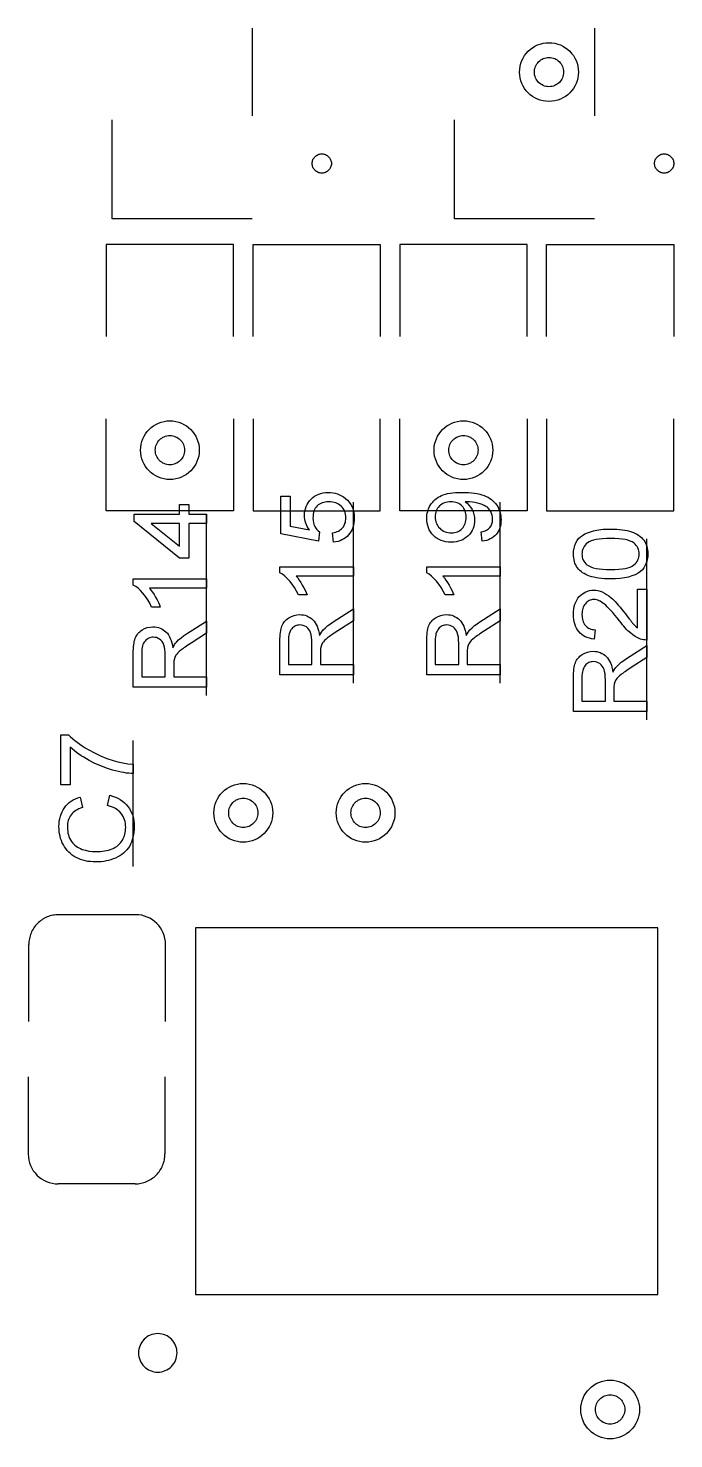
# Model space of a CAD drawing. Header units: millimetres. Extents: x -140 to 0, y -30 to 30.
# Drawn here: x -54.94 to -48.23, y -14.58 to 0.07 of the extents above; entities that cross this region are included whole.
import ezdxf

# ---------------------------------------------------------------- set-up
doc = ezdxf.new("R2010")
doc.units = ezdxf.units.MM
doc.linetypes.add('CENTERX2', pattern=[20.32, 12.7, -2.54, 2.54, -2.54])

msp = doc.modelspace()

# ---------------------------------------------------------------- linework, layer by layer
at = {"color": 7, "linetype": 'CENTERX2'}
for p, q in [((-52.614, 0.074), (-52.614, -0.836)), ((-49.058, 0.074), (-49.058, -0.836)), ((-54.066, -1.907), (-54.066, -0.876)), ((-50.51, -1.907), (-50.51, -0.876)), ((-52.614, -1.907), (-54.066, -1.907)), ((-49.058, -1.907), (-50.51, -1.907)), ((-52.806, -2.171), (-54.128, -2.171)), ((-54.128, -2.171), (-54.128, -3.13)), ((-52.806, -3.13), (-52.806, -2.171)), ((-52.604, -3.13), (-52.604, -2.171)), ((-52.604, -2.171), (-51.282, -2.171)), ((-51.282, -2.171), (-51.282, -3.13)), ((-49.758, -2.171), (-51.08, -2.171)), ((-51.08, -2.171), (-51.08, -3.13)), ((-49.758, -3.13), (-49.758, -2.171)), ((-49.556, -3.13), (-49.556, -2.171)), ((-49.556, -2.171), (-48.234, -2.171)), ((-48.234, -2.171), (-48.234, -3.13)), ((-54.128, -4.941), (-54.128, -3.982)), ((-52.806, -3.982), (-52.806, -4.941)), ((-52.604, -3.982), (-52.604, -4.941)), ((-51.282, -4.941), (-51.282, -3.982)), ((-51.08, -4.941), (-51.08, -3.982)), ((-49.758, -3.982), (-49.758, -4.941)), ((-49.556, -3.982), (-49.556, -4.941)), ((-48.234, -4.941), (-48.234, -3.982)), ((-52.806, -4.941), (-54.128, -4.941)), ((-53.086, -6.858), (-53.086, -4.977)), ((-52.604, -4.941), (-51.282, -4.941)), ((-51.562, -6.731), (-51.562, -4.85)), ((-49.758, -4.941), (-51.08, -4.941)), ((-50.038, -6.731), (-50.038, -4.85)), ((-49.556, -4.941), (-48.234, -4.941)), ((-48.514, -7.112), (-48.514, -5.231)), ((-53.848, -8.636), (-53.848, -7.326)), ((-53.823, -9.136), (-54.623, -9.136)), ((-48.4, -9.271), (-53.2, -9.271)), ((-53.2, -9.271), (-53.2, -9.776)), ((-48.4, -13.081), (-48.4, -9.271)), ((-54.933, -10.245), (-54.933, -9.445)), ((-53.514, -10.245), (-53.514, -9.445)), ((-53.2, -9.776), (-53.2, -13.081)), ((-54.939, -10.821), (-54.939, -11.621)), ((-53.519, -10.821), (-53.519, -11.621)), ((-53.829, -11.931), (-54.629, -11.931)), ((-53.2, -13.081), (-48.4, -13.081))]:
    msp.add_line(p, q, dxfattribs=at)
at = {"color": 7, "linetype": 'Continuous', "flags": 128}
for points in [[(-51.767, -5.266), (-51.777, -5.168), (-51.777, -5.168), (-51.76, -5.165), (-51.745, -5.16), (-51.731, -5.155), (-51.717, -5.15), (-51.705, -5.143), (-51.694, -5.135), (-51.684, -5.127), (-51.674, -5.117), (-51.666, -5.107), (-51.66, -5.096), (-51.654, -5.084), (-51.649, -5.072), (-51.645, -5.059), (-51.642, -5.045), (-51.641, -5.03), (-51.64, -5.014), (-51.64, -5.014), (-51.641, -4.995), (-51.643, -4.977), (-51.647, -4.96), (-51.652, -4.944), (-51.659, -4.929), (-51.667, -4.916), (-51.677, -4.903), (-51.689, -4.891), (-51.701, -4.88), (-51.715, -4.871), (-51.73, -4.863), (-51.745, -4.857), (-51.762, -4.852), (-51.779, -4.848), (-51.798, -4.846), (-51.818, -4.846), (-51.818, -4.846), (-51.836, -4.846), (-51.854, -4.848), (-51.87, -4.852), (-51.886, -4.856), (-51.9, -4.862), (-51.914, -4.87), (-51.926, -4.878), (-51.938, -4.888), (-51.948, -4.9), (-51.957, -4.912), (-51.965, -4.926), (-51.971, -4.941), (-51.976, -4.958), (-51.979, -4.975), (-51.981, -4.994), (-51.982, -5.014), (-51.982, -5.014), (-51.981, -5.039), (-51.977, -5.062), (-51.971, -5.083), (-51.963, -5.101), (-51.953, -5.118), (-51.941, -5.133), (-51.928, -5.147), (-51.914, -5.158), (-51.914, -5.158), (-51.923, -5.256), (-51.923, -5.256), (-52.314, -5.178), (-52.314, -5.178), (-52.314, -4.787), (-52.314, -4.787), (-52.217, -4.787), (-52.217, -4.787), (-52.217, -5.098), (-52.217, -5.098), (-52.019, -5.138), (-52.019, -5.138), (-52.031, -5.12), (-52.041, -5.102), (-52.05, -5.084), (-52.057, -5.066), (-52.063, -5.047), (-52.067, -5.029), (-52.069, -5.01), (-52.07, -4.99), (-52.07, -4.99), (-52.069, -4.965), (-52.066, -4.941), (-52.06, -4.918), (-52.053, -4.896), (-52.043, -4.875), (-52.031, -4.855), (-52.017, -4.836), (-52.001, -4.818), (-51.983, -4.802), (-51.964, -4.787), (-51.944, -4.775), (-51.922, -4.765), (-51.899, -4.758), (-51.875, -4.752), (-51.85, -4.749), (-51.823, -4.748), (-51.823, -4.748), (-51.798, -4.749), (-51.773, -4.752), (-51.75, -4.757), (-51.727, -4.763), (-51.705, -4.772), (-51.684, -4.783), (-51.664, -4.795), (-51.645, -4.81), (-51.645, -4.81), (-51.623, -4.829), (-51.604, -4.851), (-51.588, -4.874), (-51.575, -4.899), (-51.565, -4.925), (-51.558, -4.953), (-51.554, -4.983), (-51.552, -5.015), (-51.552, -5.015), (-51.553, -5.041), (-51.556, -5.065), (-51.56, -5.089), (-51.567, -5.111), (-51.575, -5.133), (-51.585, -5.152), (-51.597, -5.171), (-51.611, -5.189), (-51.626, -5.205), (-51.643, -5.219), (-51.661, -5.231), (-51.68, -5.241), (-51.7, -5.25), (-51.721, -5.257), (-51.743, -5.262), (-51.767, -5.266)], [(-50.224, -5.256), (-50.233, -5.158), (-50.233, -5.158), (-50.218, -5.155), (-50.205, -5.151), (-50.192, -5.146), (-50.18, -5.141), (-50.17, -5.135), (-50.16, -5.128), (-50.151, -5.121), (-50.144, -5.113), (-50.132, -5.095), (-50.123, -5.075), (-50.118, -5.053), (-50.116, -5.028), (-50.116, -5.028), (-50.117, -5.006), (-50.121, -4.986), (-50.127, -4.966), (-50.135, -4.948), (-50.145, -4.931), (-50.157, -4.916), (-50.17, -4.903), (-50.185, -4.893), (-50.203, -4.884), (-50.223, -4.875), (-50.245, -4.867), (-50.271, -4.859), (-50.298, -4.853), (-50.326, -4.849), (-50.354, -4.846), (-50.383, -4.845), (-50.383, -4.845), (-50.39, -4.845), (-50.401, -4.846), (-50.401, -4.846), (-50.38, -4.861), (-50.361, -4.88), (-50.344, -4.901), (-50.329, -4.925), (-50.317, -4.95), (-50.309, -4.977), (-50.303, -5.004), (-50.302, -5.033), (-50.302, -5.033), (-50.303, -5.057), (-50.306, -5.08), (-50.311, -5.102), (-50.319, -5.123), (-50.328, -5.143), (-50.34, -5.162), (-50.353, -5.181), (-50.369, -5.198), (-50.387, -5.214), (-50.406, -5.228), (-50.426, -5.239), (-50.447, -5.249), (-50.47, -5.256), (-50.495, -5.261), (-50.52, -5.265), (-50.547, -5.266), (-50.547, -5.266), (-50.575, -5.265), (-50.601, -5.261), (-50.626, -5.256), (-50.65, -5.248), (-50.672, -5.238), (-50.693, -5.226), (-50.712, -5.212), (-50.731, -5.195), (-50.747, -5.177), (-50.761, -5.157), (-50.773, -5.137), (-50.783, -5.115), (-50.79, -5.093), (-50.796, -5.069), (-50.799, -5.044), (-50.8, -5.018), (-50.8, -5.018), (-50.799, -4.999), (-50.798, -4.98), (-50.794, -4.962), (-50.79, -4.945), (-50.784, -4.927), (-50.778, -4.91), (-50.77, -4.894), (-50.76, -4.878), (-50.75, -4.862), (-50.738, -4.848), (-50.726, -4.834), (-50.712, -4.822), (-50.698, -4.81), (-50.682, -4.799), (-50.665, -4.79), (-50.647, -4.781), (-50.628, -4.773), (-50.606, -4.766), (-50.583, -4.761), (-50.557, -4.756), (-50.53, -4.752), (-50.5, -4.75), (-50.468, -4.748), (-50.434, -4.748), (-50.434, -4.748), (-50.399, -4.748), (-50.366, -4.75), (-50.334, -4.752), (-50.304, -4.756), (-50.276, -4.761), (-50.25, -4.766), (-50.226, -4.773), (-50.204, -4.781), (-50.183, -4.79), (-50.163, -4.799), (-50.145, -4.81), (-50.128, -4.822), (-50.112, -4.835), (-50.098, -4.849), (-50.085, -4.863), (-50.073, -4.879), (-50.063, -4.896), (-50.053, -4.913), (-50.046, -4.931), (-50.039, -4.95), (-50.034, -4.97), (-50.031, -4.99), (-50.029, -5.011), (-50.028, -5.033), (-50.028, -5.033), (-50.029, -5.055), (-50.031, -5.077), (-50.035, -5.098), (-50.041, -5.117), (-50.048, -5.136), (-50.057, -5.153), (-50.067, -5.17), (-50.08, -5.185), (-50.093, -5.199), (-50.108, -5.211), (-50.124, -5.223), (-50.141, -5.232), (-50.16, -5.24), (-50.18, -5.247), (-50.201, -5.252), (-50.224, -5.256)], [(-53.086, -5.07), (-53.272, -5.07), (-53.272, -5.07), (-53.272, -5.432), (-53.272, -5.432), (-53.369, -5.432), (-53.369, -5.432), (-53.838, -5.051), (-53.838, -5.051), (-53.838, -4.973), (-53.838, -4.973), (-53.369, -4.973), (-53.369, -4.973), (-53.369, -4.875), (-53.369, -4.875), (-53.272, -4.875), (-53.272, -4.875), (-53.272, -4.973), (-53.272, -4.973), (-53.086, -4.973), (-53.086, -4.973), (-53.086, -5.07)], [(-50.549, -4.846), (-50.568, -4.846), (-50.585, -4.848), (-50.601, -4.852), (-50.616, -4.856), (-50.631, -4.862), (-50.644, -4.87), (-50.657, -4.879), (-50.668, -4.889), (-50.678, -4.9), (-50.687, -4.912), (-50.695, -4.925), (-50.701, -4.939), (-50.706, -4.954), (-50.709, -4.969), (-50.711, -4.985), (-50.712, -5.002), (-50.712, -5.002), (-50.711, -5.02), (-50.709, -5.036), (-50.705, -5.052), (-50.7, -5.068), (-50.694, -5.082), (-50.686, -5.096), (-50.676, -5.109), (-50.665, -5.121), (-50.652, -5.132), (-50.639, -5.141), (-50.625, -5.149), (-50.61, -5.156), (-50.595, -5.161), (-50.578, -5.165), (-50.56, -5.167), (-50.542, -5.168), (-50.542, -5.168), (-50.525, -5.167), (-50.51, -5.165), (-50.495, -5.162), (-50.481, -5.157), (-50.467, -5.151), (-50.455, -5.143), (-50.443, -5.134), (-50.432, -5.123), (-50.422, -5.112), (-50.414, -5.099), (-50.406, -5.086), (-50.4, -5.071), (-50.396, -5.056), (-50.392, -5.04), (-50.39, -5.023), (-50.39, -5.005), (-50.39, -5.005), (-50.39, -4.988), (-50.392, -4.971), (-50.396, -4.956), (-50.4, -4.941), (-50.406, -4.927), (-50.414, -4.914), (-50.422, -4.902), (-50.432, -4.89), (-50.443, -4.88), (-50.455, -4.871), (-50.468, -4.863), (-50.482, -4.857), (-50.498, -4.852), (-50.514, -4.848), (-50.531, -4.846), (-50.549, -4.846)], [(-53.369, -5.07), (-53.662, -5.07), (-53.662, -5.07), (-53.369, -5.308), (-53.369, -5.308), (-53.369, -5.07)], [(-48.89, -5.647), (-48.922, -5.646), (-48.954, -5.645), (-48.983, -5.642), (-49.011, -5.639), (-49.038, -5.635), (-49.063, -5.63), (-49.086, -5.624), (-49.108, -5.618), (-49.128, -5.61), (-49.147, -5.601), (-49.165, -5.592), (-49.182, -5.582), (-49.197, -5.57), (-49.211, -5.558), (-49.223, -5.545), (-49.234, -5.532), (-49.244, -5.517), (-49.252, -5.501), (-49.26, -5.485), (-49.265, -5.467), (-49.27, -5.449), (-49.273, -5.429), (-49.275, -5.409), (-49.276, -5.388), (-49.276, -5.388), (-49.274, -5.357), (-49.27, -5.327), (-49.262, -5.299), (-49.252, -5.273), (-49.238, -5.249), (-49.222, -5.228), (-49.203, -5.209), (-49.181, -5.194), (-49.157, -5.18), (-49.13, -5.167), (-49.1, -5.156), (-49.069, -5.147), (-49.051, -5.143), (-49.033, -5.139), (-49.012, -5.136), (-48.991, -5.133), (-48.968, -5.131), (-48.943, -5.13), (-48.917, -5.129), (-48.89, -5.129), (-48.89, -5.129), (-48.857, -5.129), (-48.826, -5.131), (-48.797, -5.133), (-48.769, -5.136), (-48.743, -5.14), (-48.718, -5.145), (-48.695, -5.151), (-48.673, -5.158), (-48.652, -5.165), (-48.633, -5.174), (-48.616, -5.183), (-48.599, -5.193), (-48.584, -5.205), (-48.57, -5.217), (-48.558, -5.229), (-48.546, -5.243), (-48.536, -5.258), (-48.528, -5.274), (-48.521, -5.29), (-48.515, -5.308), (-48.51, -5.327), (-48.507, -5.346), (-48.505, -5.366), (-48.504, -5.388), (-48.504, -5.388), (-48.505, -5.416), (-48.509, -5.442), (-48.515, -5.467), (-48.523, -5.49), (-48.533, -5.512), (-48.546, -5.532), (-48.56, -5.551), (-48.578, -5.568), (-48.578, -5.568), (-48.604, -5.586), (-48.634, -5.603), (-48.668, -5.616), (-48.705, -5.627), (-48.746, -5.636), (-48.79, -5.642), (-48.838, -5.645), (-48.89, -5.647)], [(-48.89, -5.549), (-48.846, -5.548), (-48.806, -5.546), (-48.77, -5.542), (-48.738, -5.537), (-48.71, -5.531), (-48.686, -5.523), (-48.665, -5.513), (-48.649, -5.502), (-48.636, -5.49), (-48.624, -5.478), (-48.614, -5.465), (-48.606, -5.45), (-48.6, -5.436), (-48.596, -5.421), (-48.593, -5.405), (-48.592, -5.388), (-48.592, -5.388), (-48.593, -5.371), (-48.596, -5.355), (-48.6, -5.34), (-48.607, -5.325), (-48.614, -5.311), (-48.624, -5.298), (-48.636, -5.285), (-48.649, -5.273), (-48.666, -5.262), (-48.686, -5.253), (-48.71, -5.245), (-48.738, -5.238), (-48.77, -5.233), (-48.806, -5.229), (-48.846, -5.227), (-48.89, -5.227), (-48.89, -5.227), (-48.933, -5.227), (-48.973, -5.229), (-49.008, -5.233), (-49.04, -5.238), (-49.068, -5.244), (-49.092, -5.252), (-49.112, -5.261), (-49.129, -5.272), (-49.143, -5.283), (-49.155, -5.296), (-49.165, -5.309), (-49.173, -5.324), (-49.18, -5.339), (-49.184, -5.355), (-49.187, -5.371), (-49.188, -5.389), (-49.188, -5.389), (-49.187, -5.405), (-49.185, -5.421), (-49.181, -5.436), (-49.175, -5.451), (-49.168, -5.464), (-49.159, -5.477), (-49.148, -5.489), (-49.136, -5.5), (-49.136, -5.5), (-49.117, -5.512), (-49.096, -5.522), (-49.07, -5.53), (-49.041, -5.537), (-49.009, -5.542), (-48.973, -5.546), (-48.933, -5.548), (-48.89, -5.549)], [(-51.562, -5.52), (-51.562, -5.617), (-51.562, -5.617), (-52.156, -5.617), (-52.156, -5.617), (-52.14, -5.636), (-52.124, -5.658), (-52.108, -5.683), (-52.092, -5.71), (-52.077, -5.738), (-52.063, -5.764), (-52.052, -5.789), (-52.043, -5.813), (-52.043, -5.813), (-52.133, -5.813), (-52.133, -5.813), (-52.153, -5.773), (-52.174, -5.736), (-52.197, -5.701), (-52.223, -5.669), (-52.249, -5.641), (-52.274, -5.617), (-52.299, -5.597), (-52.324, -5.583), (-52.324, -5.583), (-52.324, -5.52), (-52.324, -5.52), (-51.562, -5.52)], [(-50.038, -5.52), (-50.038, -5.617), (-50.038, -5.617), (-50.632, -5.617), (-50.632, -5.617), (-50.616, -5.636), (-50.6, -5.658), (-50.584, -5.683), (-50.568, -5.71), (-50.553, -5.738), (-50.539, -5.764), (-50.528, -5.789), (-50.519, -5.813), (-50.519, -5.813), (-50.609, -5.813), (-50.609, -5.813), (-50.629, -5.773), (-50.65, -5.736), (-50.673, -5.701), (-50.699, -5.669), (-50.725, -5.641), (-50.75, -5.617), (-50.775, -5.597), (-50.8, -5.583), (-50.8, -5.583), (-50.8, -5.52), (-50.8, -5.52), (-50.038, -5.52)], [(-53.086, -5.647), (-53.086, -5.744), (-53.086, -5.744), (-53.68, -5.744), (-53.68, -5.744), (-53.664, -5.763), (-53.648, -5.785), (-53.632, -5.81), (-53.616, -5.837), (-53.601, -5.865), (-53.587, -5.891), (-53.576, -5.916), (-53.567, -5.94), (-53.567, -5.94), (-53.657, -5.94), (-53.657, -5.94), (-53.677, -5.9), (-53.698, -5.863), (-53.721, -5.828), (-53.747, -5.796), (-53.773, -5.768), (-53.798, -5.744), (-53.823, -5.724), (-53.848, -5.71), (-53.848, -5.71), (-53.848, -5.647), (-53.848, -5.647), (-53.086, -5.647)], [(-48.612, -5.754), (-48.514, -5.754), (-48.514, -5.754), (-48.514, -6.282), (-48.514, -6.282), (-48.531, -6.281), (-48.548, -6.279), (-48.565, -6.276), (-48.581, -6.271), (-48.581, -6.271), (-48.608, -6.259), (-48.634, -6.245), (-48.659, -6.228), (-48.685, -6.208), (-48.698, -6.197), (-48.711, -6.185), (-48.724, -6.171), (-48.738, -6.156), (-48.753, -6.139), (-48.767, -6.122), (-48.782, -6.103), (-48.797, -6.083), (-48.797, -6.083), (-48.822, -6.052), (-48.846, -6.023), (-48.868, -5.997), (-48.888, -5.974), (-48.908, -5.954), (-48.925, -5.936), (-48.941, -5.92), (-48.956, -5.907), (-48.97, -5.897), (-48.984, -5.887), (-48.997, -5.879), (-49.011, -5.873), (-49.024, -5.868), (-49.038, -5.864), (-49.051, -5.862), (-49.064, -5.862), (-49.064, -5.862), (-49.077, -5.862), (-49.089, -5.864), (-49.101, -5.867), (-49.112, -5.872), (-49.123, -5.878), (-49.133, -5.885), (-49.143, -5.894), (-49.152, -5.904), (-49.161, -5.915), (-49.168, -5.927), (-49.174, -5.94), (-49.179, -5.953), (-49.183, -5.967), (-49.186, -5.982), (-49.187, -5.998), (-49.188, -6.015), (-49.188, -6.015), (-49.187, -6.032), (-49.186, -6.049), (-49.183, -6.065), (-49.179, -6.08), (-49.174, -6.094), (-49.168, -6.107), (-49.16, -6.119), (-49.152, -6.13), (-49.142, -6.14), (-49.132, -6.149), (-49.121, -6.157), (-49.109, -6.163), (-49.096, -6.168), (-49.082, -6.171), (-49.067, -6.173), (-49.051, -6.174), (-49.051, -6.174), (-49.061, -6.272), (-49.061, -6.272), (-49.087, -6.268), (-49.11, -6.263), (-49.133, -6.256), (-49.153, -6.247), (-49.173, -6.237), (-49.19, -6.224), (-49.207, -6.21), (-49.221, -6.194), (-49.234, -6.176), (-49.245, -6.157), (-49.254, -6.137), (-49.262, -6.115), (-49.268, -6.092), (-49.272, -6.067), (-49.275, -6.04), (-49.276, -6.013), (-49.276, -6.013), (-49.275, -5.985), (-49.272, -5.958), (-49.267, -5.933), (-49.261, -5.91), (-49.252, -5.888), (-49.242, -5.867), (-49.23, -5.848), (-49.216, -5.831), (-49.2, -5.815), (-49.183, -5.801), (-49.166, -5.79), (-49.148, -5.781), (-49.129, -5.773), (-49.109, -5.768), (-49.088, -5.765), (-49.066, -5.764), (-49.066, -5.764), (-49.043, -5.765), (-49.021, -5.768), (-48.998, -5.774), (-48.976, -5.782), (-48.954, -5.793), (-48.931, -5.807), (-48.908, -5.823), (-48.884, -5.843), (-48.871, -5.855), (-48.857, -5.868), (-48.843, -5.883), (-48.827, -5.901), (-48.81, -5.92), (-48.792, -5.941), (-48.773, -5.964), (-48.753, -5.989), (-48.753, -5.989), (-48.737, -6.01), (-48.722, -6.029), (-48.708, -6.046), (-48.696, -6.062), (-48.685, -6.076), (-48.675, -6.088), (-48.667, -6.098), (-48.661, -6.106), (-48.648, -6.12), (-48.636, -6.133), (-48.624, -6.144), (-48.612, -6.154), (-48.612, -6.154), (-48.612, -5.754)], [(-51.562, -6.643), (-52.324, -6.643), (-52.324, -6.643), (-52.324, -6.294), (-52.324, -6.294), (-52.324, -6.269), (-52.323, -6.245), (-52.321, -6.223), (-52.319, -6.203), (-52.316, -6.184), (-52.313, -6.166), (-52.308, -6.151), (-52.304, -6.136), (-52.298, -6.123), (-52.292, -6.111), (-52.284, -6.099), (-52.276, -6.088), (-52.266, -6.077), (-52.256, -6.068), (-52.244, -6.058), (-52.232, -6.05), (-52.206, -6.036), (-52.178, -6.026), (-52.149, -6.02), (-52.119, -6.018), (-52.119, -6.018), (-52.099, -6.019), (-52.08, -6.021), (-52.062, -6.025), (-52.045, -6.031), (-52.028, -6.039), (-52.013, -6.048), (-51.998, -6.059), (-51.984, -6.071), (-51.97, -6.085), (-51.959, -6.102), (-51.948, -6.12), (-51.939, -6.139), (-51.93, -6.161), (-51.924, -6.184), (-51.918, -6.209), (-51.914, -6.236), (-51.914, -6.236), (-51.904, -6.218), (-51.894, -6.201), (-51.884, -6.187), (-51.875, -6.176), (-51.875, -6.176), (-51.853, -6.154), (-51.828, -6.132), (-51.801, -6.112), (-51.772, -6.091), (-51.772, -6.091), (-51.562, -5.958), (-51.562, -5.958), (-51.562, -6.083), (-51.562, -6.083), (-51.723, -6.186), (-51.723, -6.186), (-51.74, -6.197), (-51.756, -6.208), (-51.771, -6.218), (-51.784, -6.227), (-51.797, -6.236), (-51.809, -6.245), (-51.82, -6.253), (-51.829, -6.26), (-51.846, -6.274), (-51.861, -6.288), (-51.872, -6.301), (-51.881, -6.312), (-51.893, -6.336), (-51.9, -6.359), (-51.9, -6.359), (-51.902, -6.37), (-51.903, -6.382), (-51.904, -6.398), (-51.904, -6.417), (-51.904, -6.417), (-51.904, -6.536), (-51.904, -6.536), (-51.562, -6.536), (-51.562, -6.536), (-51.562, -6.643)], [(-50.038, -6.643), (-50.8, -6.643), (-50.8, -6.643), (-50.8, -6.294), (-50.8, -6.294), (-50.8, -6.269), (-50.799, -6.245), (-50.797, -6.223), (-50.795, -6.203), (-50.792, -6.184), (-50.789, -6.166), (-50.784, -6.151), (-50.78, -6.136), (-50.774, -6.123), (-50.768, -6.111), (-50.76, -6.099), (-50.752, -6.088), (-50.742, -6.077), (-50.732, -6.068), (-50.72, -6.058), (-50.708, -6.05), (-50.682, -6.036), (-50.654, -6.026), (-50.625, -6.02), (-50.595, -6.018), (-50.595, -6.018), (-50.575, -6.019), (-50.556, -6.021), (-50.538, -6.025), (-50.521, -6.031), (-50.504, -6.039), (-50.489, -6.048), (-50.474, -6.059), (-50.46, -6.071), (-50.446, -6.085), (-50.435, -6.102), (-50.424, -6.12), (-50.415, -6.139), (-50.406, -6.161), (-50.4, -6.184), (-50.394, -6.209), (-50.39, -6.236), (-50.39, -6.236), (-50.38, -6.218), (-50.37, -6.201), (-50.36, -6.187), (-50.351, -6.176), (-50.351, -6.176), (-50.329, -6.154), (-50.304, -6.132), (-50.277, -6.112), (-50.248, -6.091), (-50.248, -6.091), (-50.038, -5.958), (-50.038, -5.958), (-50.038, -6.083), (-50.038, -6.083), (-50.199, -6.186), (-50.199, -6.186), (-50.216, -6.197), (-50.232, -6.208), (-50.247, -6.218), (-50.26, -6.227), (-50.273, -6.236), (-50.285, -6.245), (-50.296, -6.253), (-50.305, -6.26), (-50.322, -6.274), (-50.337, -6.288), (-50.348, -6.301), (-50.357, -6.312), (-50.369, -6.336), (-50.376, -6.359), (-50.376, -6.359), (-50.378, -6.37), (-50.379, -6.382), (-50.38, -6.398), (-50.38, -6.417), (-50.38, -6.417), (-50.38, -6.536), (-50.38, -6.536), (-50.038, -6.536), (-50.038, -6.536), (-50.038, -6.643)], [(-53.086, -6.77), (-53.848, -6.77), (-53.848, -6.77), (-53.848, -6.421), (-53.848, -6.421), (-53.848, -6.396), (-53.847, -6.372), (-53.845, -6.35), (-53.843, -6.33), (-53.84, -6.311), (-53.837, -6.293), (-53.832, -6.278), (-53.828, -6.263), (-53.822, -6.25), (-53.816, -6.238), (-53.808, -6.226), (-53.8, -6.215), (-53.79, -6.204), (-53.78, -6.195), (-53.768, -6.185), (-53.756, -6.177), (-53.73, -6.163), (-53.702, -6.153), (-53.673, -6.147), (-53.643, -6.145), (-53.643, -6.145), (-53.623, -6.146), (-53.604, -6.148), (-53.586, -6.152), (-53.569, -6.158), (-53.552, -6.166), (-53.537, -6.175), (-53.522, -6.186), (-53.508, -6.198), (-53.494, -6.212), (-53.483, -6.229), (-53.472, -6.247), (-53.463, -6.266), (-53.454, -6.288), (-53.448, -6.311), (-53.442, -6.336), (-53.438, -6.363), (-53.438, -6.363), (-53.428, -6.345), (-53.418, -6.328), (-53.408, -6.314), (-53.399, -6.303), (-53.399, -6.303), (-53.377, -6.281), (-53.352, -6.259), (-53.325, -6.239), (-53.296, -6.218), (-53.296, -6.218), (-53.086, -6.085), (-53.086, -6.085), (-53.086, -6.21), (-53.086, -6.21), (-53.247, -6.313), (-53.247, -6.313), (-53.264, -6.324), (-53.28, -6.335), (-53.295, -6.345), (-53.308, -6.354), (-53.321, -6.363), (-53.333, -6.372), (-53.344, -6.38), (-53.353, -6.387), (-53.37, -6.401), (-53.385, -6.415), (-53.396, -6.428), (-53.405, -6.439), (-53.417, -6.463), (-53.424, -6.486), (-53.424, -6.486), (-53.426, -6.497), (-53.427, -6.509), (-53.428, -6.525), (-53.428, -6.544), (-53.428, -6.544), (-53.428, -6.663), (-53.428, -6.663), (-53.086, -6.663), (-53.086, -6.663), (-53.086, -6.77)], [(-51.992, -6.536), (-51.992, -6.315), (-51.992, -6.315), (-51.993, -6.282), (-51.995, -6.252), (-52, -6.227), (-52.006, -6.205), (-52.014, -6.187), (-52.024, -6.171), (-52.036, -6.157), (-52.05, -6.146), (-52.066, -6.137), (-52.082, -6.13), (-52.099, -6.127), (-52.116, -6.125), (-52.116, -6.125), (-52.129, -6.126), (-52.141, -6.128), (-52.153, -6.131), (-52.164, -6.135), (-52.174, -6.141), (-52.184, -6.148), (-52.194, -6.156), (-52.202, -6.165), (-52.21, -6.176), (-52.217, -6.188), (-52.223, -6.201), (-52.228, -6.216), (-52.231, -6.232), (-52.234, -6.25), (-52.236, -6.269), (-52.236, -6.29), (-52.236, -6.29), (-52.236, -6.536), (-52.236, -6.536), (-51.992, -6.536)], [(-50.468, -6.536), (-50.468, -6.315), (-50.468, -6.315), (-50.469, -6.282), (-50.471, -6.252), (-50.476, -6.227), (-50.482, -6.205), (-50.49, -6.187), (-50.5, -6.171), (-50.512, -6.157), (-50.526, -6.146), (-50.542, -6.137), (-50.558, -6.13), (-50.575, -6.127), (-50.592, -6.125), (-50.592, -6.125), (-50.605, -6.126), (-50.617, -6.128), (-50.629, -6.131), (-50.64, -6.135), (-50.65, -6.141), (-50.66, -6.148), (-50.67, -6.156), (-50.678, -6.165), (-50.686, -6.176), (-50.693, -6.188), (-50.699, -6.201), (-50.704, -6.216), (-50.707, -6.232), (-50.71, -6.25), (-50.712, -6.269), (-50.712, -6.29), (-50.712, -6.29), (-50.712, -6.536), (-50.712, -6.536), (-50.468, -6.536)], [(-53.516, -6.663), (-53.516, -6.442), (-53.516, -6.442), (-53.517, -6.409), (-53.519, -6.379), (-53.524, -6.354), (-53.53, -6.332), (-53.538, -6.314), (-53.548, -6.298), (-53.56, -6.284), (-53.574, -6.273), (-53.59, -6.264), (-53.606, -6.257), (-53.623, -6.254), (-53.64, -6.252), (-53.64, -6.252), (-53.653, -6.253), (-53.665, -6.255), (-53.677, -6.258), (-53.688, -6.262), (-53.698, -6.268), (-53.708, -6.275), (-53.718, -6.283), (-53.726, -6.292), (-53.734, -6.303), (-53.741, -6.315), (-53.747, -6.328), (-53.752, -6.343), (-53.755, -6.359), (-53.758, -6.377), (-53.76, -6.396), (-53.76, -6.417), (-53.76, -6.417), (-53.76, -6.663), (-53.76, -6.663), (-53.516, -6.663)], [(-48.514, -7.024), (-49.276, -7.024), (-49.276, -7.024), (-49.276, -6.675), (-49.276, -6.675), (-49.276, -6.65), (-49.275, -6.626), (-49.273, -6.604), (-49.271, -6.584), (-49.268, -6.565), (-49.265, -6.547), (-49.26, -6.532), (-49.256, -6.517), (-49.25, -6.504), (-49.244, -6.492), (-49.236, -6.48), (-49.228, -6.469), (-49.218, -6.458), (-49.208, -6.449), (-49.196, -6.439), (-49.184, -6.431), (-49.158, -6.417), (-49.13, -6.407), (-49.101, -6.401), (-49.071, -6.399), (-49.071, -6.399), (-49.051, -6.4), (-49.032, -6.402), (-49.014, -6.406), (-48.997, -6.412), (-48.98, -6.42), (-48.965, -6.429), (-48.95, -6.44), (-48.936, -6.452), (-48.922, -6.466), (-48.911, -6.483), (-48.9, -6.501), (-48.891, -6.52), (-48.882, -6.542), (-48.876, -6.565), (-48.87, -6.59), (-48.866, -6.617), (-48.866, -6.617), (-48.856, -6.599), (-48.846, -6.582), (-48.836, -6.568), (-48.827, -6.557), (-48.827, -6.557), (-48.805, -6.535), (-48.78, -6.513), (-48.753, -6.493), (-48.724, -6.472), (-48.724, -6.472), (-48.514, -6.339), (-48.514, -6.339), (-48.514, -6.464), (-48.514, -6.464), (-48.675, -6.567), (-48.675, -6.567), (-48.692, -6.578), (-48.708, -6.589), (-48.723, -6.599), (-48.736, -6.608), (-48.749, -6.617), (-48.761, -6.626), (-48.772, -6.634), (-48.781, -6.641), (-48.798, -6.655), (-48.813, -6.669), (-48.824, -6.682), (-48.833, -6.693), (-48.845, -6.717), (-48.852, -6.74), (-48.852, -6.74), (-48.854, -6.751), (-48.855, -6.763), (-48.856, -6.779), (-48.856, -6.798), (-48.856, -6.798), (-48.856, -6.917), (-48.856, -6.917), (-48.514, -6.917), (-48.514, -6.917), (-48.514, -7.024)], [(-48.944, -6.917), (-48.944, -6.696), (-48.944, -6.696), (-48.945, -6.663), (-48.947, -6.633), (-48.952, -6.608), (-48.958, -6.586), (-48.966, -6.568), (-48.976, -6.552), (-48.988, -6.538), (-49.002, -6.527), (-49.018, -6.518), (-49.034, -6.511), (-49.051, -6.508), (-49.068, -6.506), (-49.068, -6.506), (-49.081, -6.507), (-49.093, -6.509), (-49.105, -6.512), (-49.116, -6.516), (-49.126, -6.522), (-49.136, -6.529), (-49.146, -6.537), (-49.154, -6.546), (-49.162, -6.557), (-49.169, -6.569), (-49.175, -6.582), (-49.18, -6.597), (-49.183, -6.613), (-49.186, -6.631), (-49.188, -6.65), (-49.188, -6.671), (-49.188, -6.671), (-49.188, -6.917), (-49.188, -6.917), (-48.944, -6.917)], [(-54.503, -7.786), (-54.6, -7.786), (-54.6, -7.786), (-54.6, -7.268), (-54.6, -7.268), (-54.521, -7.268), (-54.521, -7.268), (-54.501, -7.287), (-54.479, -7.306), (-54.456, -7.325), (-54.431, -7.344), (-54.404, -7.363), (-54.377, -7.381), (-54.347, -7.4), (-54.316, -7.419), (-54.252, -7.454), (-54.187, -7.485), (-54.122, -7.511), (-54.055, -7.534), (-54.055, -7.534), (-54.007, -7.547), (-53.956, -7.558), (-53.903, -7.566), (-53.848, -7.571), (-53.848, -7.571), (-53.848, -7.669), (-53.848, -7.669), (-53.871, -7.668), (-53.895, -7.666), (-53.92, -7.663), (-53.946, -7.659), (-53.973, -7.654), (-54.002, -7.648), (-54.032, -7.641), (-54.063, -7.633), (-54.125, -7.613), (-54.186, -7.59), (-54.247, -7.564), (-54.306, -7.533), (-54.334, -7.517), (-54.362, -7.5), (-54.388, -7.483), (-54.413, -7.466), (-54.437, -7.449), (-54.46, -7.431), (-54.482, -7.413), (-54.503, -7.395), (-54.503, -7.395), (-54.503, -7.786)], [(-54.117, -8.001), (-54.092, -7.894), (-54.092, -7.894), (-54.062, -7.903), (-54.034, -7.913), (-54.007, -7.925), (-53.983, -7.939), (-53.96, -7.955), (-53.939, -7.972), (-53.92, -7.991), (-53.903, -8.011), (-53.888, -8.033), (-53.875, -8.056), (-53.864, -8.08), (-53.854, -8.105), (-53.847, -8.132), (-53.842, -8.159), (-53.839, -8.188), (-53.838, -8.218), (-53.838, -8.218), (-53.839, -8.249), (-53.841, -8.279), (-53.845, -8.307), (-53.851, -8.333), (-53.858, -8.358), (-53.866, -8.382), (-53.876, -8.404), (-53.888, -8.425), (-53.901, -8.444), (-53.916, -8.462), (-53.932, -8.479), (-53.949, -8.495), (-53.968, -8.509), (-53.988, -8.523), (-54.009, -8.535), (-54.032, -8.546), (-54.056, -8.555), (-54.08, -8.564), (-54.105, -8.571), (-54.13, -8.577), (-54.155, -8.581), (-54.181, -8.585), (-54.208, -8.587), (-54.235, -8.587), (-54.235, -8.587), (-54.264, -8.586), (-54.292, -8.584), (-54.319, -8.581), (-54.345, -8.576), (-54.371, -8.569), (-54.395, -8.561), (-54.418, -8.552), (-54.441, -8.541), (-54.462, -8.529), (-54.482, -8.515), (-54.501, -8.5), (-54.518, -8.485), (-54.534, -8.467), (-54.549, -8.449), (-54.562, -8.429), (-54.574, -8.409), (-54.585, -8.387), (-54.594, -8.365), (-54.602, -8.342), (-54.608, -8.319), (-54.613, -8.295), (-54.617, -8.271), (-54.619, -8.246), (-54.62, -8.22), (-54.62, -8.22), (-54.619, -8.192), (-54.616, -8.164), (-54.612, -8.138), (-54.605, -8.113), (-54.597, -8.089), (-54.587, -8.066), (-54.575, -8.044), (-54.562, -8.024), (-54.547, -8.005), (-54.53, -7.987), (-54.512, -7.971), (-54.492, -7.956), (-54.471, -7.943), (-54.448, -7.932), (-54.424, -7.922), (-54.398, -7.913), (-54.398, -7.913), (-54.375, -8.021), (-54.375, -8.021), (-54.395, -8.028), (-54.413, -8.035), (-54.43, -8.044), (-54.446, -8.053), (-54.46, -8.063), (-54.473, -8.074), (-54.484, -8.085), (-54.494, -8.098), (-54.503, -8.111), (-54.511, -8.125), (-54.517, -8.139), (-54.523, -8.155), (-54.527, -8.171), (-54.53, -8.188), (-54.531, -8.206), (-54.532, -8.225), (-54.532, -8.225), (-54.531, -8.247), (-54.529, -8.267), (-54.526, -8.287), (-54.521, -8.306), (-54.516, -8.324), (-54.509, -8.341), (-54.5, -8.357), (-54.49, -8.373), (-54.48, -8.387), (-54.468, -8.4), (-54.455, -8.412), (-54.442, -8.423), (-54.428, -8.433), (-54.412, -8.442), (-54.396, -8.449), (-54.379, -8.456), (-54.344, -8.466), (-54.308, -8.474), (-54.272, -8.478), (-54.235, -8.48), (-54.235, -8.48), (-54.212, -8.479), (-54.189, -8.478), (-54.167, -8.476), (-54.146, -8.473), (-54.125, -8.468), (-54.105, -8.463), (-54.086, -8.458), (-54.068, -8.451), (-54.051, -8.443), (-54.035, -8.434), (-54.02, -8.425), (-54.006, -8.414), (-53.993, -8.402), (-53.981, -8.389), (-53.971, -8.376), (-53.961, -8.361), (-53.953, -8.345), (-53.946, -8.33), (-53.94, -8.314), (-53.935, -8.297), (-53.931, -8.281), (-53.928, -8.264), (-53.927, -8.246), (-53.926, -8.229), (-53.926, -8.229), (-53.927, -8.208), (-53.929, -8.187), (-53.933, -8.168), (-53.938, -8.149), (-53.945, -8.131), (-53.953, -8.114), (-53.963, -8.098), (-53.974, -8.082), (-53.987, -8.068), (-54.001, -8.055), (-54.017, -8.043), (-54.034, -8.032), (-54.053, -8.022), (-54.073, -8.014), (-54.094, -8.007), (-54.117, -8.001)]]:
    msp.add_lwpolyline(points, dxfattribs=at)
at = {"color": 7, "linetype": 'CENTERX2'}
for centre, radius in [((-49.53, -0.381), 0.305), ((-49.53, -0.381), 0.152), ((-51.89, -1.331), 0.1), ((-48.334, -1.331), 0.1), ((-53.467, -4.309), 0.305), ((-50.419, -4.309), 0.305), ((-53.467, -4.309), 0.152), ((-50.419, -4.309), 0.152), ((-52.705, -8.077), 0.305), ((-51.435, -8.077), 0.305), ((-52.705, -8.077), 0.152), ((-51.435, -8.077), 0.152), ((-48.895, -14.275), 0.305), ((-48.895, -14.275), 0.152)]:
    msp.add_circle(centre, radius, dxfattribs=at)
for centre, radius, start, end in [((-54.623, -9.445), 0.31, 89.9953, 180), ((-53.823, -9.445), 0.31, 0, 90), ((-54.629, -11.621), 0.31, 180, 270), ((-53.829, -11.621), 0.31, 269.9953, 360), ((-53.593, -13.687), 0.2, 90.3638, 89.6362)]:
    msp.add_arc(centre, radius, start, end, dxfattribs=at)

doc.saveas('drawing.dxf')
